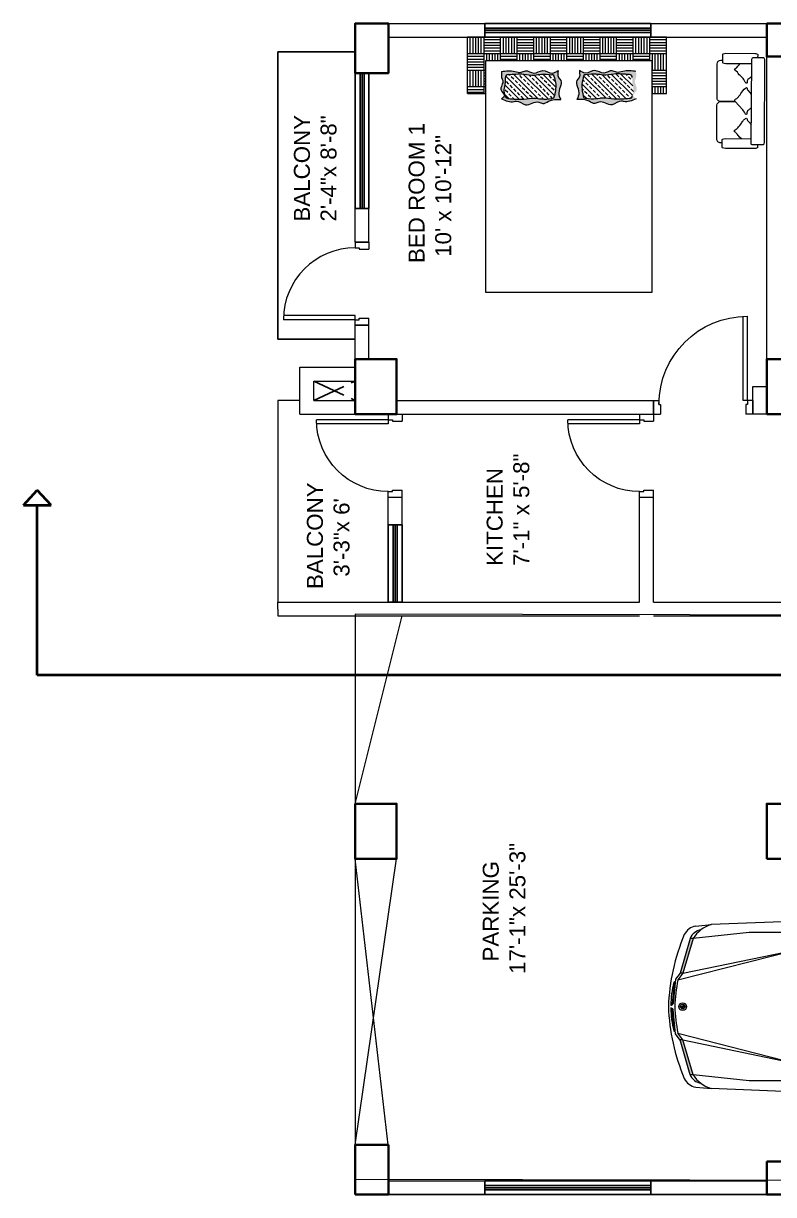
# Model space of a CAD drawing. Header units: inches. Extents: x -6918 to 21732, y -6368 to 1797.
# Drawn here: x 12365.3 to 12636.9, y -3808.2 to -3384.2 of the extents above; entities that cross this region are included whole.
import ezdxf

# ---------------------------------------------------------------- set-up
doc = ezdxf.new("R2010")
doc.units = ezdxf.units.IN
doc.header["$MEASUREMENT"] = 0
doc.linetypes.add('ACAD_ISO02W100', pattern=[15, 12, -3])
doc.layers.add('A-illustr-CAR', color=7, linetype='Continuous', lineweight=0, true_color=0x005740)
for name, color, linetype, lineweight in [('COLOUMN', 10, 'Continuous', 35), ('DIM', 10, 'Continuous', 18), ('dim-8', 7, 'Continuous', 9), ('Door', 6, 'Continuous', 15), ('funiture', 250, 'Continuous', 9), ('FUR', 251, 'Continuous', 9), ('furniture', 21, 'Continuous', 15), ('Raling', 1, 'Continuous', 15), ('Varanda', 16, 'Continuous', 15), ('WALL', 7, 'Continuous', 20), ('WINDOW', 5, 'Continuous', 25)]:
    doc.layers.add(name, color=color, linetype=linetype, lineweight=lineweight)
doc.layers.add('DOT', color=140, linetype='ACAD_ISO02W100')
doc.styles.get("Standard").update_dxf_attribs({"font": 'arial.ttf'})

# ---------------------------------------------------------------- blocks, each defined once
blk = doc.blocks.new('A$C71373806')
at = {"layer": 'Door'}
for p, q in [((2, 5), (2, 31)), ((3.5, 5), (3.5, 30.96)), ((0, 5), (0, 0)), ((0, 5), (2, 5)), ((2, 5), (2, 3.5)), ((2, 5), (3.5, 5)), ((28, 5), (28, 3.5)), ((30, 5), (28, 5)), ((30, 5), (30, 0)), ((0, 0), (2.5, 0)), ((2, 3.5), (2.5, 3.5)), ((2.5, 3.5), (2.5, 0)), ((27.5, 3.5), (27.5, 0)), ((28, 3.5), (27.5, 3.5)), ((30, 0), (27.5, 0))]:
    blk.add_line(p, q, dxfattribs=at)
blk.add_arc((2, 5), 26, 0, 90, dxfattribs=at)
blk = doc.blocks.new('M door')
at = {"layer": 'Door'}
for p, q in [((10890.88, 11660.35), (10895.88, 11660.35)), ((10890.88, 11660.35), (10890.88, 11658.35)), ((10895.88, 11660.35), (10895.88, 11657.85)), ((10890.88, 11658.35), (10892.38, 11658.35)), ((10892.38, 11658.35), (10892.38, 11657.85)), ((10892.38, 11657.85), (10895.88, 11657.85)), ((10890.88, 11626.35), (10860.38, 11626.35)), ((10890.88, 11627.85), (10860.42, 11627.85)), ((10890.88, 11626.35), (10890.88, 11627.85)), ((10890.88, 11624.35), (10890.88, 11626.35)), ((10890.88, 11626.35), (10892.38, 11626.35)), ((10892.38, 11626.85), (10895.88, 11626.85)), ((10892.38, 11626.35), (10892.38, 11626.85)), ((10895.88, 11624.35), (10895.88, 11626.85)), ((10890.88, 11624.35), (10895.88, 11624.35))]:
    blk.add_line(p, q, dxfattribs=at)
blk.add_arc((10892.38, 11626.35), 32, 90, 180, dxfattribs=at)
blk = doc.blocks.new('ADFSDF')
at = {"layer": 'COLOUMN'}
for points in [[(-22327.73, -19135.6), (-22309.73, -19135.6), (-22309.73, -19147.6), (-22327.73, -19147.6)], [(-22206.23, -19135.6), (-22186.23, -19135.6), (-22186.23, -19150.6), (-22206.23, -19150.6)], [(-22045.23, -19135.6), (-22025.23, -19135.6), (-22025.23, -19150.6), (-22045.23, -19150.6)], [(-21921.73, -19135.6), (-21903.73, -19135.6), (-21903.73, -19147.6), (-21921.73, -19147.6)], [(-22315.73, -19284.6), (-22315.73, -19302.6), (-22327.73, -19302.6), (-22327.73, -19284.6)], [(-22206.23, -19284.6), (-22186.23, -19284.6), (-22186.23, -19299.6), (-22206.23, -19299.6)], [(-22045.23, -19284.6), (-22025.23, -19284.6), (-22025.23, -19299.6), (-22045.23, -19299.6)], [(-21903.73, -19284.6), (-21903.73, -19302.6), (-21915.73, -19302.6), (-21915.73, -19284.6)], [(-22315.73, -19438.6), (-22315.73, -19456.6), (-22327.73, -19456.6), (-22327.73, -19438.6)], [(-22180.23, -19438.6), (-22160.23, -19438.6), (-22160.23, -19453.6), (-22180.23, -19453.6)], [(-22071.23, -19438.6), (-22051.23, -19438.6), (-22051.23, -19453.6), (-22071.23, -19453.6)], [(-21903.73, -19438.6), (-21903.73, -19456.6), (-21915.73, -19456.6), (-21915.73, -19438.6)], [(-22315.73, -19577.6), (-22315.73, -19595.6), (-22327.73, -19595.6), (-22327.73, -19577.6)], [(-21903.73, -19577.6), (-21903.73, -19595.6), (-21915.73, -19595.6), (-21915.73, -19577.6)], [(-22160.23, -19627.6), (-22160.23, -19647.6), (-22175.23, -19647.6), (-22175.23, -19627.6)], [(-22056.23, -19627.6), (-22056.23, -19647.6), (-22071.23, -19647.6), (-22071.23, -19627.6)]]:
    blk.add_lwpolyline(points, close=True, dxfattribs=at)
blk = doc.blocks.new('Car_Marcedes')
h = blk.add_hatch(color=256)
h.paths.add_polyline_path([(-56.31, -25.74), (-60.05, -24.84), (-60.05, -32.82), (-58.76, -32.18)])
h.paths.add_polyline_path([(-58.76, 32.18), (-60.05, 32.82), (-60.05, 24.84), (-56.31, 25.74)])
h = blk.add_hatch(color=256)
h.paths.add_polyline_path([(-107.21, 23.98), (-108.56, 23.98), (-110.35, 20.74, 0.006278), (-109.18, 20.46)])
h.paths.add_polyline_path([(-85.03, 23.98), (-90.68, 23.98), (-91.87, 19.41), (-88.19, 19.41)])
h = blk.add_hatch(color=256)
h.paths.add_polyline_path([(-115.53, 17.78, 0.033349), (-122.28, 19.86), (-122.28, 18.03), (-120.5, 18.03), (-120.5, 10.33), (-116.5, 10.33, -0.017042)])
h.paths.add_polyline_path([(-116.55, -10.33), (-120.5, -10.33), (-120.5, -18.5), (-122.28, -18.5), (-122.28, -19.86, 0.03299), (-115.6, -17.81, -0.017095)])
h = blk.add_hatch(color=256)
h.paths.add_polyline_path([(-54.87, 21.04), (-55.38, 22.99), (-68.68, 19.54, -0.041265), (-66.85, 2.55), (-59.91, 2.72), (-55.52, 2.48, -0.170073)])
edge = h.paths.add_edge_path(flags=16)
edge.add_ellipse((-64.04, 12.56), major_axis=(0, 6.79), ratio=0.365322, start_angle=169.4802, end_angle=370.5198, ccw=False)
edge.add_ellipse((-64.95, 12.56), major_axis=(0, 6.79), ratio=0.365322, start_angle=349.4802, end_angle=550.5198, ccw=False)
edge = h.paths.add_edge_path(flags=0)
edge.add_ellipse((-64.69, 12.53), major_axis=(0, 1.2), ratio=0.532168, start_angle=154.5895, end_angle=180, ccw=False)
edge.add_ellipse((-64.69, 12.53), major_axis=(0, 1.2), ratio=0.532168, start_angle=25.4105, end_angle=154.5895, ccw=False)
edge.add_ellipse((-64.69, 12.53), major_axis=(0, 1.2), ratio=0.532168, start_angle=0, end_angle=25.4105, ccw=False)
edge.add_ellipse((-64.69, 12.53), major_axis=(0, 1.2), ratio=0.532168, start_angle=180, end_angle=360, ccw=False)
h = blk.add_hatch(color=256)
h.paths.add_polyline_path([(-7.35, 22.89), (-8.32, 22.89), (-4.88, 11.21), (-3.92, 11.21)])
h.paths.add_polyline_path([(-3.92, -11.21), (-4.88, -11.21), (-8.32, -22.89), (-7.35, -22.89)])
h = blk.add_hatch(color=256)
h.paths.add_polyline_path([(-1.8, 8.19), (-2.09, 8.36), (-1.31, 1.03, 0.264147), (-0.79, 0.7, 0.04647)])
h.paths.add_polyline_path([(-0.79, -0.7, 0.264147), (-1.31, -1.03), (-2.09, -8.36), (-1.8, -8.19, 0.04647)])
for points in [[(-55.02, 1.02, -0.013754), (-55.52, 2.48), (-59.91, 2.72), (-60.93, -4.44), (-55.64, -4.57)], [(-53.24, -6.09), (-55.64, -4.57), (-60.93, -4.44), (-66.86, -3.1, -0.039952), (-68.66, -19.54), (-53.24, -23.55)]]:
    blk.add_hatch(color=256).paths.add_polyline_path(points)
h = blk.add_hatch(color=256)
h.paths.add_polyline_path([(-4.02, 0), (-4.83, 0), (-4.83, 0.8, -0.414214)])
h.paths.add_polyline_path([(-4.83, 0), (-4.83, -0.8, -0.414214), (-5.63, 0)])
h = blk.add_hatch(color=256)
h.paths.add_polyline_path([(-88.19, -19.41), (-91.87, -19.41), (-90.68, -23.98), (-85.03, -23.98)])
h.paths.add_polyline_path([(-109.18, -20.46, 0.006278), (-110.35, -20.74), (-108.56, -23.98), (-107.21, -23.98)])
for p, q in [((-60.05, 24.84), (-60.05, 32.82)), ((-60.05, 32.82), (-58.76, 32.18)), ((-58.76, 32.18), (-56.31, 25.74)), ((-147.91, 26.64), (-128.9, 29.47)), ((-146.37, 27.55), (-138.17, 28.79)), ((-138.17, 28.79), (-128.9, 29.47)), ((-128.9, 29.47), (-118.27, 29.7)), ((-118.27, 29.7), (-121.49, 24.14)), ((-86.33, 27.04), (-84.84, 29.47)), ((-47.75, 26.25), (-46.07, 28.82)), ((-46.07, 28.82), (-14.42, 27.57)), ((-9.22, 27.09), (-14.42, 27.57)), ((-122.58, 26.12), (-142.57, 25.55)), ((-121.49, 24.14), (-111.83, 20.21)), ((-119.25, 23.98), (-58.42, 23.98)), ((-119.19, 24.91), (-117.87, 25.99)), ((-117.87, 25.99), (-86.33, 27.04)), ((-110.35, 20.74), (-108.56, 23.98)), ((-109.18, 20.46), (-107.21, 23.98)), ((-91.87, 19.41), (-90.68, 23.98)), ((-88.19, 19.41), (-85.03, 23.98)), ((-86.33, 27.04), (-60.05, 26.64)), ((-51.46, 26.12), (-70.53, 20.27)), ((-68.68, 19.54), (-48.55, 24.77)), ((-68.66, 19.54), (-48.55, 24.77)), ((-56.31, 25.74), (-60.05, 24.84)), ((-56.63, 26.59), (-51.46, 26.12)), ((-43.72, 24.96), (-27.13, 24.96)), ((-27.13, 24.96), (-8.32, 22.89)), ((-153.69, 0), (-152.95, 20.9)), ((-136.14, 21.78), (-152.95, 20.9)), ((-122.28, 19.86), (-122.28, 18.03)), ((-111.83, 20.21), (-107.2, 19.59)), ((-70.53, 20.27), (-75.67, 19.41)), ((-54.87, 21.04), (-55.38, 22.99)), ((-8.32, 22.89), (-7.35, 22.89)), ((-8.32, 22.89), (-4.88, 11.21)), ((-7.35, 22.89), (-3.92, 11.21)), ((-155.37, 16.97), (-156, 0)), ((-120.5, 18.03), (-123.05, 18.03)), ((-123.05, 18.03), (-123.05, 8.76)), ((-120.5, 8.76), (-120.5, 18.03)), ((-107.2, 19.59), (-105.4, 18.04)), ((-75.67, 19.41), (-94.88, 19.41)), ((-64.97, 13.62), (-66, 16.71)), ((-63.48, 18.03), (-64.69, 13.73)), ((-4.88, 11.21), (-42.97, 19.07)), ((-3.23, 8.96), (-42.97, 19.07)), ((-123.19, 8.76), (-120.5, 8.76)), ((-122.28, 8.76), (-122.28, -9.24)), ((-120.5, 10.33), (-116.5, 10.33)), ((-64.97, 11.44), (-66, 8.35)), ((-63.48, 7.03), (-64.69, 11.32)), ((-4.88, 11.21), (-3.92, 11.21)), ((-4.88, 11.21), (-3.23, 8.96)), ((-3.95, 11.25), (-2.44, 9.2)), ((-2.44, 9.2), (-1.58, 1)), ((-2.35, 8.36), (-2.09, 8.36)), ((-2.09, 8.36), (-1.31, 1.03)), ((-2.09, 8.36), (-1.8, 8.19)), ((-155.37, -16.97), (-156, 0)), ((-153.69, 0), (-152.95, -20.9)), ((-59.91, 2.72), (-66.85, 2.55)), ((-60.93, -4.44), (-59.91, 2.72)), ((-59.91, 2.72), (-55.52, 2.48)), ((-55.02, 1.02), (-55.64, -4.57)), ((-4.02, 0), (-5.63, 0)), ((-4.83, -0.8), (-4.83, 0.8)), ((-60.93, -4.44), (-66.86, -3.1)), ((-2.44, -9.2), (-1.58, -1)), ((-2.09, -8.36), (-1.31, -1.03)), ((-55.64, -4.57), (-60.93, -4.44)), ((-55.64, -4.57), (-53.24, -6.09)), ((-53.24, -6.09), (-53.24, -23.55)), ((-120.5, -9.24), (-123.05, -9.24)), ((-123.05, -9.24), (-123.05, -18.5)), ((-120.5, -18.5), (-120.5, -9.24)), ((-120.5, -10.33), (-116.5, -10.33)), ((-3.23, -8.96), (-42.97, -19.07)), ((-4.88, -11.21), (-42.97, -19.07)), ((-8.32, -22.89), (-4.88, -11.21)), ((-7.35, -22.89), (-3.92, -11.21)), ((-4.88, -11.21), (-3.23, -8.96)), ((-4.88, -11.21), (-3.92, -11.21)), ((-3.95, -11.25), (-2.44, -9.2)), ((-2.35, -8.36), (-2.09, -8.36)), ((-2.09, -8.36), (-1.8, -8.19)), ((-123.19, -18.5), (-120.5, -18.5)), ((-122.28, -18.5), (-122.28, -19.86)), ((-111.83, -20.21), (-107.2, -19.59)), ((-107.2, -19.59), (-105.4, -18.04)), ((-75.67, -19.41), (-94.88, -19.41)), ((-91.87, -19.41), (-90.68, -23.98)), ((-88.19, -19.41), (-85.03, -23.98)), ((-70.53, -20.27), (-75.67, -19.41)), ((-68.66, -19.54), (-48.55, -24.77)), ((-136.14, -21.78), (-152.95, -20.9)), ((-121.49, -24.14), (-111.83, -20.21)), ((-110.35, -20.74), (-108.56, -23.98)), ((-109.18, -20.46), (-107.21, -23.98)), ((-51.46, -26.12), (-70.53, -20.27)), ((-27.13, -24.96), (-8.32, -22.89)), ((-8.32, -22.89), (-7.35, -22.89)), ((-147.91, -26.64), (-128.9, -29.47)), ((-146.37, -27.55), (-138.17, -28.79)), ((-122.58, -26.12), (-142.57, -25.55)), ((-118.27, -29.7), (-121.49, -24.14)), ((-119.25, -23.98), (-58.42, -23.98)), ((-119.19, -24.91), (-117.87, -25.99)), ((-117.87, -25.99), (-86.33, -27.04)), ((-86.33, -27.04), (-60.05, -26.64)), ((-86.33, -27.04), (-84.84, -29.47)), ((-56.31, -25.74), (-60.05, -24.84)), ((-60.05, -24.84), (-60.05, -32.82)), ((-58.76, -32.18), (-56.31, -25.74)), ((-56.63, -26.59), (-51.46, -26.12)), ((-47.75, -26.25), (-46.07, -28.82)), ((-43.72, -24.96), (-27.13, -24.96)), ((-9.22, -27.09), (-14.42, -27.57)), ((-138.17, -28.79), (-128.9, -29.47)), ((-128.9, -29.47), (-118.27, -29.7)), ((-46.07, -28.82), (-14.42, -27.57)), ((-60.05, -32.82), (-58.76, -32.18))]:
    blk.add_line(p, q)
for radius in [1.3, 1.3, 0.804]:
    blk.add_circle((-4.83, 0), radius)
for centre, radius, start, end in [((-127.76, -3693.58), 3723.3, 88.95791, 89.85395), ((-127.76, -3693.58), 3723.3, 88.74276, 88.91984), ((-17.72, 16.95), 11.12, 32.2617, 72.7397), ((-144.97, 17.25), 10.4, 97.7438, 181.5042), ((-145.77, 19.68), 7.29, 107.1162, 170.3754), ((-118.87, 24.42), 0.58, 123.3409, 229.165), ((-98.55, 67.05), 47.78, 244.3268, 274.404), ((-96.39, 0.09), 53.91, 332.5494, 27.2133), ((-11.52, 21.38), 4.43, 19.8548, 82.6303), ((-10.18, 21.77), 5.4, 26.6893, 79.7496), ((-70.72, -2.96), 70.79, 2.395, 22.5604), ((-81.38, 0.68), 57.08, 158.7327, 202.6267), ((-134.49, -31.78), 53.06, 69.1471, 89.5394), ((-134.49, -31.78), 53.06, 69.1471, 89.5394), ((-28.7, 10.83), 28.09, 158.6983, 200.4587), ((-6.79, -0.23), 110.22, 170.5568, 189.1766), ((-91.87, 249.46), 231.82, 264.6695, 274.4361), ((-170.49, -0.05), 103.68, 349.166, 10.8908), ((-50.35, -1.06), 48.17, 1.2611, 12.0001), ((-41.48, -0.94), 40.72, 1.929, 12.9485), ((-70.72, 2.96), 70.79, 337.4396, 357.605), ((-50.35, 1.06), 48.17, 347.9999, 358.7389), ((-0.78, 1.28), 0.848, 199.5785, 269.161), ((-0.77, 1.32), 0.618, 208.3681, 268.4728), ((-41.48, 0.94), 40.72, 347.0515, 358.071), ((-0.78, -1.28), 0.848, 90.839, 160.4215), ((-0.77, -1.32), 0.618, 91.5272, 151.6319), ((-144.97, -17.25), 10.4, 178.4958, 262.2562), ((-134.49, 31.78), 53.06, 270.4606, 290.8529), ((-98.55, -67.05), 47.78, 85.596, 115.6732), ((-91.87, -249.46), 231.82, 85.5639, 95.3305), ((-145.77, -19.68), 7.29, 189.6246, 252.8838), ((-17.72, -16.95), 11.12, 287.2603, 327.7383), ((-11.52, -21.38), 4.43, 277.3697, 340.1452), ((-118.87, -24.42), 0.58, 130.835, 236.6591), ((-10.18, -21.77), 5.4, 280.2504, 333.3107), ((-127.76, 3693.58), 3723.3, 270.14605, 271.04209), ((-127.76, 3693.58), 3723.3, 271.08016, 271.25724)]:
    blk.add_arc(centre, radius, start, end)
for centre, major_axis, ratio in [((-64.95, 12.56), (0, 6.79), 0.365322), ((-64.04, 12.56), (0, 6.79), 0.365322), ((-64.69, 12.53), (0, 1.2), 0.532168)]:
    blk.add_ellipse(centre, major_axis=major_axis, ratio=ratio)
blk = doc.blocks.new('A$C32D36C69')
at = {"layer": 'FUR'}
for points in [[(3.02, 23.85), (44.08, 23.85, -0.237245), (45.38, 23.27), (45.38, 17.75, -0.239259), (44.08, 17.1), (2.39, 17.1, -0.373324), (1.95, 17.57), (1.95, 23.26, -0.259578), (3.02, 23.85, -0.458998)], [(1.95, 20.39), (0.47, 20.39, 0.000201), (0.29, 20.27, 0.125644), (0, 18.8), (0, 4.32, 0.112539), (0.28, 2.84), (0.47, 2.71), (4.38, 2.71), (4.55, 2.84, 0.107081), (4.85, 4.32), (4.85, 17.1)], [(45.38, 20.39), (46.86, 20.39, -0.000201), (47.05, 20.27, -0.125644), (47.34, 18.8), (47.34, 4.32, -0.112539), (47.06, 2.84), (46.86, 2.71), (42.96, 2.71), (42.79, 2.84, -0.107081), (42.49, 4.32), (42.49, 17.1)], [(4.85, 12.29), (5.68, 11.39), (6.1, 11), (6.43, 10.73), (7, 10.3), (7.36, 10.01), (7.68, 9.71), (7.87, 9.5), (8.06, 9.22), (8.13, 9.13), (8.17, 9.08), (8.24, 8.97), (8.56, 8.73), (8.7, 8.71), (8.83, 8.73), (8.94, 8.81), (9.06, 8.92), (9.22, 9.12), (9.36, 9.36), (9.46, 9.52), (9.56, 9.71), (9.69, 9.89), (9.84, 10.04), (10.32, 10.4), (10.85, 10.86), (11.5, 11.43), (12.17, 11.98), (12.71, 12.37), (12.98, 12.54), (13.44, 12.83), (13.77, 13.08), (14.05, 13.31), (14.46, 13.68), (14.7, 13.95), (14.86, 14.15), (15.01, 14.35, 0.398667), (14.95, 14.96), (14.65, 15.08), (14.32, 15.21), (14.03, 15.33), (13.87, 15.43), (13.42, 15.81), (13.12, 16.09), (12.9, 16.31), (12.76, 16.46), (12.37, 16.76), (12.14, 16.94), (11.74, 17.09)], [(36.22, 17.1), (36.01, 17.06, 0.261458), (35.35, 16.55), (35.18, 16.31), (34.88, 15.9), (34.4, 15.35), (33.87, 15.04), (33.12, 15), (32.88, 14.98), (32.71, 14.92), (32.6, 14.73), (32.65, 14.52), (32.79, 14.32), (33.2, 14.05), (33.47, 13.91), (33.87, 13.69), (34.4, 13.32), (34.9, 12.96), (36.05, 11.89), (36.41, 11.51), (36.79, 11.09), (37.48, 10.54), (38.04, 10.11), (38.62, 9.55), (39.01, 9.03), (39.04, 8.97), (39.27, 8.77), (39.5, 8.71), (39.72, 8.78), (40.02, 9.12), (40.31, 9.62), (40.37, 9.72), (40.65, 10.04), (41.14, 10.41), (41.84, 11.02), (42.49, 11.57)], [(2.7, 2.71), (2.7, 1.81, 0.422461), (4.57, 0), (21.51, 0, 0.405948), (23.38, 1.81), (23.38, 9.1)], [(23.42, 9.04), (23.42, 1.81, 0.422528), (25.29, 0), (42.23, 0, 0.405948), (44.1, 1.81), (44.1, 2.71)]]:
    blk.add_lwpolyline(points, format="xyb", dxfattribs=at)
blk.add_lwpolyline([(20.65, 17.1), (20.44, 17.06), (20.12, 16.88), (19.84, 16.63), (19.6, 16.31), (19.37, 15.98), (19.19, 15.73), (18.98, 15.5), (18.74, 15.29), (18.29, 15.04), (17.74, 15), (17.26, 14.96), (17.02, 14.8), (16.99, 14.55), (17.18, 14.35), (18.12, 13.8), (18.78, 13.35), (19.3, 12.98), (23.42, 9.06), (23.66, 8.91), (24.2, 8.93), (24.56, 9.31), (25, 9.96), (26.81, 11.51), (27.39, 11.98), (28.08, 12.46), (28.85, 12.96), (29.55, 13.54), (30.14, 14.22), (30.39, 14.66), (30.24, 14.91), (30.11, 14.97), (29.82, 15.1), (29.32, 15.3), (29.02, 15.49), (28.34, 16.09), (28.06, 16.39), (27.37, 16.94), (26.85, 17.1)], dxfattribs=at)
blk = doc.blocks.new('A$C33DE3946')
at = {"layer": 'funiture', "linetype": 'ByBlock', "ltscale": 50}
h = blk.add_hatch(color=146, dxfattribs=at)
edge = h.paths.add_edge_path()
edge.add_spline(control_points=[(26.11, 44.95), (25.33, 45.31), (23.06, 46.36), (19.74, 43.94), (18.12, 46.16), (16.86, 45.98), (15.66, 45.81)], knot_values=[0, 0, 0, 0, 2.535089, 7.417238, 7.565084, 10.641303, 10.641303, 10.641303, 10.641303], degree=3, periodic=0)
edge.add_spline(control_points=[(15.66, 45.81), (16.11, 46.53), (17.22, 48.33), (14.72, 51.39), (17.5, 54.6), (15.14, 57.26), (16.65, 59.45), (15.53, 62.38), (15.8, 64.74), (15.97, 66.32)], knot_values=[0, 0, 0, 0, 2.365898, 5.877054, 9.315251, 12.442743, 14.040477, 16.397017, 21.143287, 21.143287, 21.143287, 21.143287], degree=3, periodic=0)
edge.add_spline(control_points=[(15.97, 66.32), (16.94, 66.42), (18.07, 66.54), (20.14, 65.41), (22.47, 67.79), (24.5, 64.66), (25.5, 65.85), (25.92, 66.35)], knot_values=[0, 0, 0, 0, 2.808231, 3.268551, 6.873507, 9.111892, 10.726097, 10.726097, 10.726097, 10.726097], degree=3, periodic=0)
edge.add_spline(control_points=[(25.92, 66.35), (26.58, 64.85), (27.34, 63.09), (26.29, 60.15), (29.54, 57.41), (26.08, 53.93), (28.02, 51.24), (26.07, 48.7), (26.09, 46.44), (26.11, 44.95)], knot_values=[0, 0, 0, 0, 4.610529, 5.374615, 9.016949, 13.930416, 15.45398, 17.711327, 22.172351, 22.172351, 22.172351, 22.172351], degree=3, periodic=0)
edge = h.paths.add_edge_path(flags=16)
edge.add_spline(control_points=[(18.14, 47.2), (19.28, 46.96), (21.49, 46.49), (23.7, 46.97), (24.78, 47.2)], knot_values=[0, 0, 0, 0, 3.429086, 6.69861, 6.69861, 6.69861, 6.69861], degree=3, periodic=0)
edge.add_ellipse((24.78, 48.2), major_axis=(0.708, 0.708), ratio=1, start_angle=225.0292, end_angle=312.4047)
edge.add_spline(control_points=[(25.78, 48.15), (25.92, 49.42), (26.15, 51.51), (25.4, 54.88), (26.27, 58.89), (25.96, 62.08), (25.78, 63.96)], knot_values=[0, 0, 0, 0, 3.808144, 6.257194, 10.21247, 15.843289, 15.843289, 15.843289, 15.843289], degree=3, periodic=0)
edge.add_ellipse((24.78, 63.96), major_axis=(0.707, 0.707), ratio=1, start_angle=315.4095, end_angle=405)
edge.add_spline(control_points=[(24.78, 64.96), (24.32, 65.16), (23.28, 65.63), (21.02, 64.97), (19.27, 64.96), (18.14, 64.96)], knot_values=[0, 0, 0, 0, 1.462449, 3.329855, 6.731129, 6.731129, 6.731129, 6.731129], degree=3, periodic=0)
edge.add_ellipse((18.14, 63.96), major_axis=(-0.707, 0.707), ratio=1, start_angle=-45, end_angle=45)
edge.add_spline(control_points=[(17.14, 63.96), (16.96, 62.08), (16.65, 58.89), (17.52, 54.88), (16.77, 51.51), (17, 49.42), (17.15, 48.15)], knot_values=[0, 0, 0, 0, 5.630819, 9.586095, 12.035145, 15.843289, 15.843289, 15.843289, 15.843289], degree=3, periodic=0)
edge.add_ellipse((18.14, 48.2), major_axis=(0.707, 0.707), ratio=1, start_angle=137.5277, end_angle=225)
h = blk.add_hatch(color=146, dxfattribs=at)
edge = h.paths.add_edge_path()
edge.add_spline(control_points=[(25.92, 17.65), (25.5, 18.15), (24.5, 19.34), (22.47, 16.21), (20.14, 18.59), (18.07, 17.46), (16.94, 17.58), (15.97, 17.68)], knot_values=[0, 0, 0, 0, 1.614205, 3.85259, 7.457546, 7.917867, 10.726097, 10.726097, 10.726097, 10.726097], degree=3, periodic=0)
edge.add_spline(control_points=[(15.97, 17.68), (15.8, 19.26), (15.53, 21.62), (16.65, 24.55), (15.14, 26.74), (17.5, 29.4), (14.72, 32.61), (17.22, 35.67), (16.11, 37.47), (15.66, 38.19)], knot_values=[0, 0, 0, 0, 4.74627, 7.10281, 8.700544, 11.828036, 15.266233, 18.777389, 21.143287, 21.143287, 21.143287, 21.143287], degree=3, periodic=0)
edge.add_spline(control_points=[(15.66, 38.19), (16.86, 38.02), (18.12, 37.84), (19.74, 40.06), (23.06, 37.64), (25.33, 38.69), (26.11, 39.05)], knot_values=[0, 0, 0, 0, 3.076219, 3.224065, 8.106215, 10.641303, 10.641303, 10.641303, 10.641303], degree=3, periodic=0)
edge.add_spline(control_points=[(26.11, 39.05), (26.09, 37.56), (26.07, 35.3), (28.02, 32.76), (26.08, 30.07), (29.54, 26.59), (26.29, 23.85), (27.34, 20.91), (26.58, 19.15), (25.92, 17.65)], knot_values=[0, 0, 0, 0, 4.461025, 6.718371, 8.241935, 13.155403, 16.797737, 17.561823, 22.172351, 22.172351, 22.172351, 22.172351], degree=3, periodic=0)
edge = h.paths.add_edge_path(flags=16)
edge.add_spline(control_points=[(24.78, 36.8), (23.7, 37.03), (21.49, 37.51), (19.28, 37.04), (18.14, 36.8)], knot_values=[0, 0, 0, 0, 3.269523, 6.69861, 6.69861, 6.69861, 6.69861], degree=3, periodic=0)
edge.add_ellipse((18.14, 35.8), major_axis=(-0.707, 0.707), ratio=1, start_angle=-45, end_angle=42.4723)
edge.add_spline(control_points=[(17.15, 35.85), (17, 34.58), (16.77, 32.49), (17.52, 29.12), (16.65, 25.11), (16.96, 21.92), (17.14, 20.04)], knot_values=[0, 0, 0, 0, 3.808144, 6.257194, 10.21247, 15.843289, 15.843289, 15.843289, 15.843289], degree=3, periodic=0)
edge.add_ellipse((18.14, 20.04), major_axis=(0.707, 0.707), ratio=1, start_angle=135, end_angle=225)
edge.add_spline(control_points=[(18.14, 19.04), (19.27, 19.04), (21.02, 19.03), (23.28, 18.37), (24.32, 18.84), (24.78, 19.04)], knot_values=[0, 0, 0, 0, 3.401273, 5.26868, 6.731129, 6.731129, 6.731129, 6.731129], degree=3, periodic=0)
edge.add_ellipse((24.78, 20.04), major_axis=(-0.707, 0.707), ratio=1, start_angle=135, end_angle=224.5905)
edge.add_spline(control_points=[(25.78, 20.04), (25.96, 21.92), (26.27, 25.11), (25.4, 29.12), (26.15, 32.49), (25.92, 34.58), (25.78, 35.85)], knot_values=[0, 0, 0, 0, 5.630819, 9.586095, 12.035145, 15.843289, 15.843289, 15.843289, 15.843289], degree=3, periodic=0)
edge.add_ellipse((24.78, 35.8), major_axis=(-0.708, 0.708), ratio=1, start_angle=227.5953, end_angle=314.9708)
at = {"layer": 'funiture', "color": 146, "linetype": 'ByBlock', "lineweight": 9, "ltscale": 50}
for p, q in [((9.59, 77.31), (3.59, 77.31)), ((3.59, 77.31), (3.59, 71.31)), ((4.59, 77.31), (4.59, 71.31)), ((5.59, 77.31), (5.59, 71.31)), ((6.59, 77.31), (6.59, 71.31)), ((7.59, 77.31), (7.59, 71.31)), ((8.59, 77.31), (8.59, 71.31)), ((15.59, 77.31), (9.59, 77.31)), ((9.59, 77.31), (9.59, 71.31)), ((21.59, 77.31), (15.59, 77.31)), ((15.59, 77.31), (15.59, 72)), ((16.59, 77.31), (16.59, 72)), ((17.59, 77.31), (17.59, 72)), ((18.59, 77.31), (18.59, 72)), ((19.59, 77.31), (19.59, 72)), ((20.59, 77.31), (20.59, 72)), ((24, 77.31), (21.59, 77.31)), ((21.59, 77.31), (21.59, 72)), ((24, 72), (24, 77.31)), ((15.59, 76.31), (9.59, 76.31)), ((15.59, 75.31), (9.59, 75.31)), ((15.59, 74.31), (9.59, 74.31)), ((15.59, 73.31), (9.59, 73.31)), ((15.59, 72.31), (9.59, 72.31)), ((24, 76.31), (21.59, 76.31)), ((24, 75.31), (21.59, 75.31)), ((24, 74.31), (21.59, 74.31)), ((24, 73.31), (21.59, 73.31)), ((24, 72.31), (21.59, 72.31)), ((9.59, 71.31), (3.59, 71.31)), ((3.59, 71.31), (3.59, 65.31)), ((9.59, 70.31), (3.59, 70.31)), ((9.59, 69.31), (3.59, 69.31)), ((9.59, 68.31), (3.59, 68.31)), ((12, 71.31), (9.59, 71.31)), ((9.59, 71.31), (9.59, 65.31)), ((10.59, 71.31), (10.59, 65.31)), ((11.59, 71.31), (11.59, 65.31)), ((9.59, 67.31), (3.59, 67.31)), ((9.59, 66.31), (3.59, 66.31)), ((3.59, 65.31), (3.59, 59.31)), ((9.59, 65.31), (3.59, 65.31)), ((4.59, 65.31), (4.59, 59.31)), ((5.59, 65.31), (5.59, 59.31)), ((6.59, 65.31), (6.59, 59.31)), ((7.59, 65.31), (7.59, 59.31)), ((8.59, 65.31), (8.59, 59.31)), ((9.59, 65.31), (9.59, 59.31)), ((12, 65.31), (9.59, 65.31)), ((12, 64.31), (9.59, 64.31)), ((12, 63.31), (9.59, 63.31)), ((12, 62.31), (9.59, 62.31)), ((12, 61.31), (9.59, 61.31)), ((12, 60.31), (9.59, 60.31)), ((9.59, 59.31), (3.59, 59.31)), ((3.59, 59.31), (3.59, 53.31)), ((9.59, 58.31), (3.59, 58.31)), ((9.59, 57.31), (3.59, 57.31)), ((9.59, 56.31), (3.59, 56.31)), ((9.59, 55.31), (3.59, 55.31)), ((12, 59.31), (9.59, 59.31)), ((9.59, 59.31), (9.59, 53.31)), ((10.59, 59.31), (10.59, 53.31)), ((11.59, 59.31), (11.59, 53.31)), ((9.59, 54.31), (3.59, 54.31)), ((9.59, 53.31), (3.59, 53.31)), ((3.59, 53.31), (3.59, 47.31)), ((4.59, 53.31), (4.59, 47.31)), ((5.59, 53.31), (5.59, 47.31)), ((6.59, 53.31), (6.59, 47.31)), ((7.59, 53.31), (7.59, 47.31)), ((8.59, 53.31), (8.59, 47.31)), ((12, 53.31), (9.59, 53.31)), ((9.59, 53.31), (9.59, 47.31)), ((12, 52.31), (9.59, 52.31)), ((12, 51.31), (9.59, 51.31)), ((9.59, 47.31), (3.59, 47.31)), ((3.59, 47.31), (3.59, 41.31)), ((12, 50.31), (9.59, 50.31)), ((12, 49.31), (9.59, 49.31)), ((12, 48.31), (9.59, 48.31)), ((12, 47.31), (9.59, 47.31)), ((9.59, 47.31), (9.59, 41.31)), ((10.59, 47.31), (10.59, 41.31)), ((11.59, 47.31), (11.59, 41.31)), ((9.59, 46.31), (3.59, 46.31)), ((9.59, 45.31), (3.59, 45.31)), ((9.59, 44.31), (3.59, 44.31)), ((9.59, 43.31), (3.59, 43.31)), ((9.59, 42.31), (3.59, 42.31)), ((9.59, 41.31), (3.59, 41.31)), ((3.59, 41.31), (3.59, 35.31)), ((4.59, 41.31), (4.59, 35.31)), ((5.59, 41.31), (5.59, 35.31)), ((6.59, 41.31), (6.59, 35.31)), ((7.59, 41.31), (7.59, 35.31)), ((8.59, 41.31), (8.59, 35.31)), ((12, 41.31), (9.59, 41.31)), ((9.59, 41.31), (9.59, 35.31)), ((12, 40.31), (9.59, 40.31)), ((12, 39.31), (9.59, 39.31)), ((12, 38.31), (9.59, 38.31)), ((9.59, 35.31), (3.59, 35.31)), ((3.59, 35.31), (3.59, 29.31)), ((9.59, 34.31), (3.59, 34.31)), ((12, 37.31), (9.59, 37.31)), ((12, 36.31), (9.59, 36.31)), ((12, 35.31), (9.59, 35.31)), ((9.59, 35.31), (9.59, 29.31)), ((10.59, 35.31), (10.59, 29.31)), ((11.59, 35.31), (11.59, 29.31)), ((9.59, 33.31), (3.59, 33.31)), ((9.59, 32.31), (3.59, 32.31)), ((9.59, 31.31), (3.59, 31.31)), ((9.59, 30.31), (3.59, 30.31)), ((9.59, 29.31), (3.59, 29.31)), ((3.59, 29.31), (3.59, 23.31)), ((4.59, 29.31), (4.59, 23.31)), ((5.59, 29.31), (5.59, 23.31)), ((6.59, 29.31), (6.59, 23.31)), ((7.59, 29.31), (7.59, 23.31)), ((8.59, 29.31), (8.59, 23.31)), ((12, 29.31), (9.59, 29.31)), ((9.59, 29.31), (9.59, 23.31)), ((12, 28.31), (9.59, 28.31)), ((12, 27.31), (9.59, 27.31)), ((12, 26.31), (9.59, 26.31)), ((9.59, 23.31), (3.59, 23.31)), ((3.59, 23.31), (3.59, 17.31)), ((9.59, 22.31), (3.59, 22.31)), ((9.59, 21.31), (3.59, 21.31)), ((12, 25.31), (9.59, 25.31)), ((12, 24.31), (9.59, 24.31)), ((12, 23.31), (9.59, 23.31)), ((9.59, 23.31), (9.59, 17.31)), ((10.59, 23.31), (10.59, 17.31)), ((11.59, 23.31), (11.59, 17.31)), ((9.59, 20.31), (3.59, 20.31)), ((9.59, 19.31), (3.59, 19.31)), ((9.59, 18.31), (3.59, 18.31)), ((9.59, 17.31), (3.59, 17.31)), ((3.59, 17.31), (3.59, 11.31)), ((4.59, 17.31), (4.59, 11.31)), ((5.59, 17.31), (5.59, 11.31)), ((6.59, 17.31), (6.59, 11.31)), ((7.59, 17.31), (7.59, 11.31)), ((8.59, 17.31), (8.59, 11.31)), ((12, 17.31), (9.59, 17.31)), ((9.59, 17.31), (9.59, 11.31)), ((12, 16.31), (9.59, 16.31)), ((12, 15.31), (9.59, 15.31)), ((12, 14.31), (9.59, 14.31)), ((12, 13.31), (9.59, 13.31)), ((9.59, 11.31), (3.59, 11.31)), ((3.59, 11.31), (3.59, 5.31)), ((9.59, 10.31), (3.59, 10.31)), ((9.59, 9.31), (3.59, 9.31)), ((12, 12.31), (9.59, 12.31)), ((15.59, 11.31), (9.59, 11.31)), ((9.59, 11.31), (9.59, 5.31)), ((10.59, 11.31), (10.59, 5.31)), ((11.59, 11.31), (11.59, 5.31)), ((12.59, 11.31), (12.59, 5.31)), ((13.59, 11.31), (13.59, 5.31)), ((14.59, 11.31), (14.59, 5.31)), ((15.59, 12), (15.59, 11.31)), ((21.59, 11.31), (15.59, 11.31)), ((15.59, 11.31), (15.59, 5.31)), ((21.59, 10.31), (15.59, 10.31)), ((21.59, 9.31), (15.59, 9.31)), ((16.59, 12), (16.59, 11.31)), ((17.59, 12), (17.59, 11.31)), ((18.59, 12), (18.59, 11.31)), ((19.59, 12), (19.59, 11.31)), ((20.59, 12), (20.59, 11.31)), ((21.59, 12), (21.59, 11.31)), ((24, 11.31), (21.59, 11.31)), ((21.59, 11.31), (21.59, 5.31)), ((22.59, 11.31), (22.59, 5.31)), ((23.59, 11.31), (23.59, 5.31)), ((24, 5.31), (24, 12)), ((9.59, 8.31), (3.59, 8.31)), ((9.59, 7.31), (3.59, 7.31)), ((9.59, 6.31), (3.59, 6.31)), ((9.59, 5.31), (3.59, 5.31)), ((15.59, 5.31), (9.59, 5.31)), ((21.59, 8.31), (15.59, 8.31)), ((21.59, 7.31), (15.59, 7.31)), ((21.59, 6.31), (15.59, 6.31)), ((21.59, 5.31), (15.59, 5.31)), ((24, 5.31), (21.59, 5.31))]:
    blk.add_line(p, q, dxfattribs=at)
at = {"layer": 'funiture', "color": 146, "ltscale": 20}
for p, q in [((12, 12), (12, 72)), ((12, 72), (96, 72)), ((96, 72), (96, 12)), ((96, 12), (12, 12))]:
    blk.add_line(p, q, dxfattribs=at)
at = {"layer": 'funiture', "color": 146, "linetype": 'ByBlock', "ltscale": 50}
for p, q in [((21.19, 65.12), (16.9, 60.83)), ((24.62, 65.03), (17.04, 57.44)), ((18.79, 64.49), (17.91, 63.61)), ((21.88, 64.05), (21, 63.17)), ((23.21, 65.38), (22.33, 64.49)), ((24.98, 63.61), (24.09, 62.73)), ((25.7, 64.34), (25.42, 64.05)), ((26.04, 59.37), (16.95, 50.28)), ((17.91, 60.08), (17.02, 59.19)), ((17.46, 63.17), (17.03, 62.73)), ((25.89, 62.76), (17.25, 54.12)), ((19.23, 61.4), (18.35, 60.52)), ((20.56, 62.73), (19.67, 61.84)), ((21, 59.63), (20.12, 58.75)), ((22.33, 60.96), (21.44, 60.08)), ((23.65, 62.29), (22.77, 61.4)), ((25.42, 60.52), (24.54, 59.63)), ((26.01, 61.11), (25.86, 60.96)), ((18.35, 56.98), (17.46, 56.1)), ((25.66, 55.46), (17.58, 47.37)), ((19.67, 58.31), (18.79, 57.42)), ((20.12, 55.21), (19.23, 54.33)), ((21.44, 56.54), (20.56, 55.66)), ((22.77, 57.87), (21.88, 56.98)), ((24.09, 59.19), (23.21, 58.31)), ((24.54, 56.1), (23.65, 55.21)), ((25.86, 57.42), (24.98, 56.54)), ((17.46, 52.56), (16.99, 52.09)), ((18.79, 53.89), (17.91, 53)), ((20.56, 52.12), (19.67, 51.24)), ((25.92, 52.18), (20.52, 46.78)), ((21.88, 53.45), (21, 52.56)), ((23.21, 54.77), (22.33, 53.89)), ((23.65, 51.68), (22.77, 50.79)), ((24.98, 53), (24.09, 52.12)), ((25.71, 53.74), (25.42, 53.45)), ((17.91, 49.47), (17.09, 48.65)), ((19.23, 50.79), (18.35, 49.91)), ((19.67, 47.7), (18.99, 47.02)), ((21, 49.03), (20.12, 48.14)), ((22.33, 50.35), (21.44, 49.47)), ((22.77, 47.26), (22.27, 46.76)), ((24.09, 48.58), (23.21, 47.7)), ((25.82, 48.54), (24.39, 47.11)), ((25.42, 49.91), (24.54, 49.03)), ((25.98, 50.47), (25.86, 50.35)), ((25.91, 34.5), (16.93, 25.51)), ((21.62, 37.27), (16.94, 32.6)), ((17.02, 34.44), (17, 34.42)), ((24.7, 36.82), (17.28, 29.4)), ((18.35, 35.77), (17.46, 34.88)), ((19.67, 37.09), (18.79, 36.21)), ((20.12, 34), (19.23, 33.12)), ((21.44, 35.33), (20.56, 34.44)), ((22.77, 36.65), (21.88, 35.77)), ((23.23, 37.11), (23.21, 37.09)), ((24.54, 34.88), (23.65, 34)), ((25.74, 36.09), (24.98, 35.33)), ((25.79, 30.83), (16.97, 22.01)), ((17.46, 31.35), (17.11, 31)), ((18.79, 32.68), (17.91, 31.79)), ((20.56, 30.91), (19.67, 30.02)), ((21.88, 32.23), (21, 31.35)), ((23.21, 33.56), (22.33, 32.68)), ((23.65, 30.47), (22.77, 29.58)), ((24.98, 31.79), (24.09, 30.91)), ((25.98, 32.8), (25.42, 32.23)), ((17.91, 28.26), (17.16, 27.51)), ((25.79, 27.3), (17.66, 19.17)), ((19.23, 29.58), (18.35, 28.7)), ((19.67, 26.49), (18.79, 25.6)), ((21, 27.81), (20.12, 26.93)), ((22.33, 29.14), (21.44, 28.26)), ((22.77, 26.05), (21.88, 25.16)), ((24.09, 27.37), (23.21, 26.49)), ((25.42, 28.7), (24.54, 27.81)), ((25.86, 25.6), (24.98, 24.72)), ((17.02, 23.84), (16.88, 23.7)), ((18.35, 25.16), (17.46, 24.28)), ((18.79, 22.07), (17.91, 21.18)), ((20.12, 23.39), (19.23, 22.51)), ((21.44, 24.72), (20.56, 23.84)), ((26.04, 24.02), (20.94, 18.91)), ((21.88, 21.63), (21, 20.74)), ((23.21, 22.95), (22.33, 22.07)), ((24.54, 24.28), (23.65, 23.39)), ((25.97, 22.17), (25.42, 21.63)), ((17.46, 20.74), (17.11, 20.39)), ((20.56, 20.3), (19.67, 19.42)), ((23.65, 19.86), (22.77, 18.97)), ((24.98, 21.18), (24.09, 20.3)), ((25.8, 20.24), (24.46, 18.9))]:
    blk.add_line(p, q, dxfattribs=at)
for centre, start, end in [((18.14, 63.96), 90, 180), ((24.78, 63.96), 0, 90), ((24.78, 48.2), 270.0292, 357.4047), ((24.78, 35.8), 2.5953, 89.9708), ((18.14, 20.04), 180, 270), ((24.78, 20.04), 270, 0)]:
    blk.add_arc(centre, 1, start, end, dxfattribs=at)
at = {"layer": 'funiture', "color": 146, "linetype": 'ByBlock', "lineweight": 0, "ltscale": 50}
for centre, start, end in [((18.14, 48.2), 182.5277, 270), ((18.14, 35.8), 90, 177.4723)]:
    blk.add_arc(centre, 1, start, end, dxfattribs=at)
at = {"layer": 'funiture', "color": 146, "linetype": 'ByBlock', "ltscale": 50}
for points, knots in [([(15.97, 66.32), (15.8, 64.74), (15.53, 62.38), (16.65, 59.45), (15.14, 57.26), (17.5, 54.6), (14.72, 51.39), (17.22, 48.33), (16.11, 46.53), (15.66, 45.81)], [0, 0, 0, 0, 4.74627, 7.10281, 8.700544, 11.828036, 15.266233, 18.777389, 21.143287, 21.143287, 21.143287, 21.143287]), ([(17.14, 63.96), (16.96, 62.08), (16.65, 58.89), (17.52, 54.88), (16.77, 51.51), (17, 49.42), (17.15, 48.15)], [0, 0, 0, 0, 5.630819, 9.586095, 12.035145, 15.843289, 15.843289, 15.843289, 15.843289]), ([(25.78, 63.96), (25.96, 62.08), (26.27, 58.89), (25.4, 54.88), (26.15, 51.51), (25.92, 49.42), (25.78, 48.15)], [0, 0, 0, 0, 5.630819, 9.586095, 12.035145, 15.843289, 15.843289, 15.843289, 15.843289]), ([(25.92, 66.35), (26.58, 64.85), (27.34, 63.09), (26.29, 60.15), (29.54, 57.41), (26.08, 53.93), (28.02, 51.24), (26.07, 48.7), (26.09, 46.44), (26.11, 44.95)], [0, 0, 0, 0, 4.610529, 5.374615, 9.016949, 13.930416, 15.45398, 17.711327, 22.172351, 22.172351, 22.172351, 22.172351]), ([(18.14, 47.2), (19.28, 46.96), (21.49, 46.49), (23.7, 46.97), (24.78, 47.2)], [0, 0, 0, 0, 3.429086, 6.69861, 6.69861, 6.69861, 6.69861]), ([(15.66, 45.81), (16.86, 45.98), (18.12, 46.16), (19.74, 43.94), (23.06, 46.36), (25.33, 45.31), (26.11, 44.95)], [0, 0, 0, 0, 3.076219, 3.224065, 8.106215, 10.641303, 10.641303, 10.641303, 10.641303]), ([(15.97, 17.68), (15.8, 19.26), (15.53, 21.62), (16.65, 24.55), (15.14, 26.74), (17.5, 29.4), (14.72, 32.61), (17.22, 35.67), (16.11, 37.47), (15.66, 38.19)], [0, 0, 0, 0, 4.74627, 7.10281, 8.700544, 11.828036, 15.266233, 18.777389, 21.143287, 21.143287, 21.143287, 21.143287]), ([(15.66, 38.19), (16.86, 38.02), (18.12, 37.84), (19.74, 40.06), (23.06, 37.64), (25.33, 38.69), (26.11, 39.05)], [0, 0, 0, 0, 3.076219, 3.224065, 8.106215, 10.641303, 10.641303, 10.641303, 10.641303]), ([(25.92, 17.65), (26.58, 19.15), (27.34, 20.91), (26.29, 23.85), (29.54, 26.59), (26.08, 30.07), (28.02, 32.76), (26.07, 35.3), (26.09, 37.56), (26.11, 39.05)], [0, 0, 0, 0, 4.610529, 5.374615, 9.016949, 13.930416, 15.45398, 17.711327, 22.172351, 22.172351, 22.172351, 22.172351]), ([(17.14, 20.04), (16.96, 21.92), (16.65, 25.11), (17.52, 29.12), (16.77, 32.49), (17, 34.58), (17.15, 35.85)], [0, 0, 0, 0, 5.630819, 9.586095, 12.035145, 15.843289, 15.843289, 15.843289, 15.843289]), ([(18.14, 36.8), (19.28, 37.04), (21.49, 37.51), (23.7, 37.03), (24.78, 36.8)], [0, 0, 0, 0, 3.429086, 6.69861, 6.69861, 6.69861, 6.69861]), ([(25.78, 20.04), (25.96, 21.92), (26.27, 25.11), (25.4, 29.12), (26.15, 32.49), (25.92, 34.58), (25.78, 35.85)], [0, 0, 0, 0, 5.630819, 9.586095, 12.035145, 15.843289, 15.843289, 15.843289, 15.843289]), ([(15.97, 17.68), (16.94, 17.58), (18.07, 17.46), (20.14, 18.59), (22.47, 16.21), (24.5, 19.34), (25.5, 18.15), (25.92, 17.65)], [0, 0, 0, 0, 2.808231, 3.268551, 6.873507, 9.111892, 10.726097, 10.726097, 10.726097, 10.726097]), ([(24.78, 19.04), (24.32, 18.84), (23.28, 18.37), (21.02, 19.03), (19.27, 19.04), (18.14, 19.04)], [0, 0, 0, 0, 1.462449, 3.329855, 6.731129, 6.731129, 6.731129, 6.731129])]:
    blk.add_open_spline(points, degree=3, knots=knots, dxfattribs=at)

msp = doc.modelspace()

# ---------------------------------------------------------------- linework, layer by layer
at = {"layer": 'dim-8', "ltscale": 2}
for points in [[(12497.41, -3384.18), (12634.41, -3384.18)], [(12485.41, -3505.68), (12485.41, -3498.43), (12457.41, -3498.43), (12457.41, -3394.43), (12485.41, -3394.43)], [(12634.41, -3808.18), (12497.41, -3808.18)]]:
    msp.add_lwpolyline(points, dxfattribs=at)
at = {"layer": 'DOT'}
for p, q in [((12470.41, -3513.68), (12485.41, -3520.68)), ((12470.41, -3520.68), (12485.41, -3513.68))]:
    msp.add_line(p, q, dxfattribs=at)
at = {"layer": 'Raling', "color": 18, "lineweight": 40, "true_color": 0x000000}
for p, q in [((12365.28, -3558.54), (12370.28, -3553.12)), ((12375.28, -3558.54), (12370.28, -3553.12)), ((12365.28, -3558.54), (12375.28, -3558.54)), ((12370.28, -3620.12), (12370.28, -3558.54)), ((13080.46, -3620.12), (12370.28, -3620.12))]:
    msp.add_line(p, q, dxfattribs=at)
at = {"layer": 'Raling'}
for p, q in [((12485.41, -3666.68), (12502.41, -3598.68)), ((12485.41, -3790.18), (12500.41, -3686.68)), ((12497.41, -3790.18), (12485.41, -3686.68))]:
    msp.add_line(p, q, dxfattribs=at)
msp.add_lwpolyline([(12788.41, -3803.18), (12788.41, -3598.68), (12485.41, -3598.09), (12485.41, -3802.59)], close=True, dxfattribs=at)
at = {"layer": 'Varanda'}
for points in [[(12485.41, -3394.43), (12457.41, -3394.43), (12457.41, -3498.43), (12485.41, -3498.43)], [(12465.41, -3520.68), (12457.41, -3520.68), (12457.41, -3593.68)]]:
    msp.add_lwpolyline(points, dxfattribs=at)
at = {"layer": 'WALL'}
for p, q in [((12497.41, -3384.18), (12532.41, -3384.18)), ((12532.41, -3389.18), (12532.41, -3384.18)), ((12592.41, -3384.18), (12634.41, -3384.18)), ((12592.41, -3389.18), (12592.41, -3384.18)), ((12497.41, -3389.18), (12532.41, -3389.18)), ((12592.41, -3389.18), (12634.41, -3389.18)), ((12634.41, -3505.68), (12634.41, -3396.18)), ((12485.41, -3463.43), (12485.41, -3451.18)), ((12490.41, -3463.43), (12490.41, -3451.18)), ((12490.41, -3463.43), (12485.41, -3463.43)), ((12485.41, -3505.68), (12485.41, -3493.43)), ((12490.41, -3493.43), (12485.41, -3493.43)), ((12490.41, -3505.68), (12490.41, -3493.43)), ((12465.41, -3525.68), (12465.41, -3508.68)), ((12465.41, -3508.68), (12485.41, -3508.68)), ((12470.41, -3520.68), (12470.41, -3513.68)), ((12470.41, -3513.68), (12485.41, -3513.68)), ((12629.41, -3525.68), (12629.41, -3515.68)), ((12629.41, -3515.68), (12634.41, -3515.68)), ((12470.41, -3520.68), (12485.41, -3520.68)), ((12500.41, -3520.68), (12593.41, -3520.68)), ((12593.41, -3525.68), (12593.41, -3520.68)), ((12465.41, -3525.68), (12485.41, -3525.68)), ((12500.41, -3525.68), (12593.41, -3525.68)), ((12634.41, -3525.68), (12629.41, -3525.68)), ((12497.41, -3565.68), (12497.41, -3555.68)), ((12497.41, -3555.68), (12502.41, -3555.68)), ((12502.41, -3565.68), (12502.41, -3555.68)), ((12588.41, -3593.68), (12588.41, -3555.68)), ((12588.41, -3555.68), (12593.41, -3555.68)), ((12593.41, -3593.68), (12593.41, -3555.68)), ((12497.41, -3565.68), (12502.41, -3565.68)), ((12457.41, -3593.68), (12588.41, -3593.68)), ((12457.41, -3596.18), (12457.41, -3593.68)), ((12593.41, -3593.68), (12803.41, -3593.68)), ((12457.41, -3596.18), (12457.41, -3598.68)), ((12457.41, -3598.68), (12588.41, -3598.68)), ((12593.41, -3598.68), (12803.41, -3598.68)), ((12497.41, -3803.18), (12532.41, -3803.18)), ((12532.41, -3803.18), (12532.41, -3808.18)), ((12592.41, -3803.18), (12634.41, -3803.18)), ((12592.41, -3803.18), (12592.41, -3808.18)), ((12497.41, -3808.18), (12532.41, -3808.18)), ((12592.41, -3808.18), (12634.41, -3808.18))]:
    msp.add_line(p, q, dxfattribs=at)
at = {"layer": 'WINDOW'}
for points in [[(12592.41, -3384.18), (12592.41, -3389.18), (12532.41, -3389.18), (12532.41, -3384.18)], [(12592.41, -3385.93), (12592.41, -3387.43), (12532.41, -3387.43), (12532.41, -3385.93)], [(12592.41, -3386.68), (12592.41, -3386.68), (12532.41, -3386.68), (12532.41, -3386.68)], [(12487.16, -3402.18), (12488.66, -3402.18), (12488.66, -3451.18), (12487.16, -3451.18)], [(12487.91, -3402.18), (12487.91, -3402.18), (12487.91, -3451.18), (12487.91, -3451.18)], [(12497.41, -3565.68), (12502.41, -3565.68), (12502.41, -3593.68), (12497.41, -3593.68)], [(12499.16, -3565.68), (12500.66, -3565.68), (12500.66, -3593.68), (12499.16, -3593.68)], [(12499.91, -3565.68), (12499.91, -3565.68), (12499.91, -3593.68), (12499.91, -3593.68)], [(12592.41, -3808.18), (12592.41, -3803.18), (12532.41, -3803.18), (12532.41, -3808.18)], [(12592.41, -3806.43), (12592.41, -3804.93), (12532.41, -3804.93), (12532.41, -3806.43)], [(12592.41, -3805.68), (12592.41, -3805.68), (12532.41, -3805.68), (12532.41, -3805.68)]]:
    msp.add_lwpolyline(points, close=True, dxfattribs=at)
for points in [[(12490.41, -3402.18), (12490.41, -3451.18), (12485.41, -3451.18), (12485.41, -3402.18)], [(12487.16, -3402.18), (12488.66, -3402.18)]]:
    msp.add_lwpolyline(points, dxfattribs=at)

# ---------------------------------------------------------------- block references
at = {"layer": 'A-illustr-CAR', "color": 1, "ltscale": 25, "xscale": 1.076923076921958, "yscale": 1.076923076921958, "zscale": 1.076923076921958, "rotation": 180}
msp.add_blockref('Car_Marcedes', (12598.81, -3740.13), dxfattribs=at)
at = {"layer": 'COLOUMN', "rotation": 89.99999999999999}
msp.add_blockref('ADFSDF', (-6650.18, 18519.55), dxfattribs=at)
at = {"layer": 'DIM', "xscale": -1, "rotation": 90}
msp.add_blockref('M door', (24253.76, 7370.2), dxfattribs=at)
at = {"layer": 'furniture', "ltscale": 20, "rotation": 269.9999999999993}
msp.add_blockref('A$C33DE3946', (12520.77, -3385.59), dxfattribs=at)
at = {"layer": 'furniture', "xscale": -0.7241607075516171, "yscale": 0.7241607075516172, "zscale": 0.7241607075516172, "rotation": 269.7215458907804}
msp.add_blockref('A$C32D36C69', (12616.34, -3429.39), dxfattribs=at)
at = {"layer": 'WALL', "rotation": 89.99999999999999}
msp.add_blockref('A$C71373806', (12490.41, -3493.43), dxfattribs=at)
at = {"layer": 'WALL', "xscale": -1, "rotation": 90}
for p in [(12502.41, -3525.68), (12593.41, -3525.68)]:
    msp.add_blockref('A$C71373806', p, dxfattribs=at)

# ---------------------------------------------------------------- texts
at = {"layer": 'Raling', "color": 156, "lineweight": 40, "true_color": 0x004b69, "char_height": 5.7807, "attachment_point": 1, "rotation": 90}
for s, insert in [(' BALCONY^J 2\'-4"x 8\'-8"', (12463.22, -3458.15)), ('BED ROOM 1^J 10\' x 10\'-12"', (12504.75, -3470.92)), ('KITCHEN^J7\'-1" x 5\'-8"', (12533.02, -3580.59)), (' BALCONY^J   3\'-3"x 6\'', (12467.93, -3591.19)), ('   PARKING^J 17\'-1"x 25\'-3"', (12531.61, -3730.53))]:
    msp.add_mtext_dynamic_manual_height_columns(s, width=81.5336, gutter_width=0.723, heights=[0], dxfattribs=dict(at, insert=insert))

doc.saveas('drawing.dxf')
